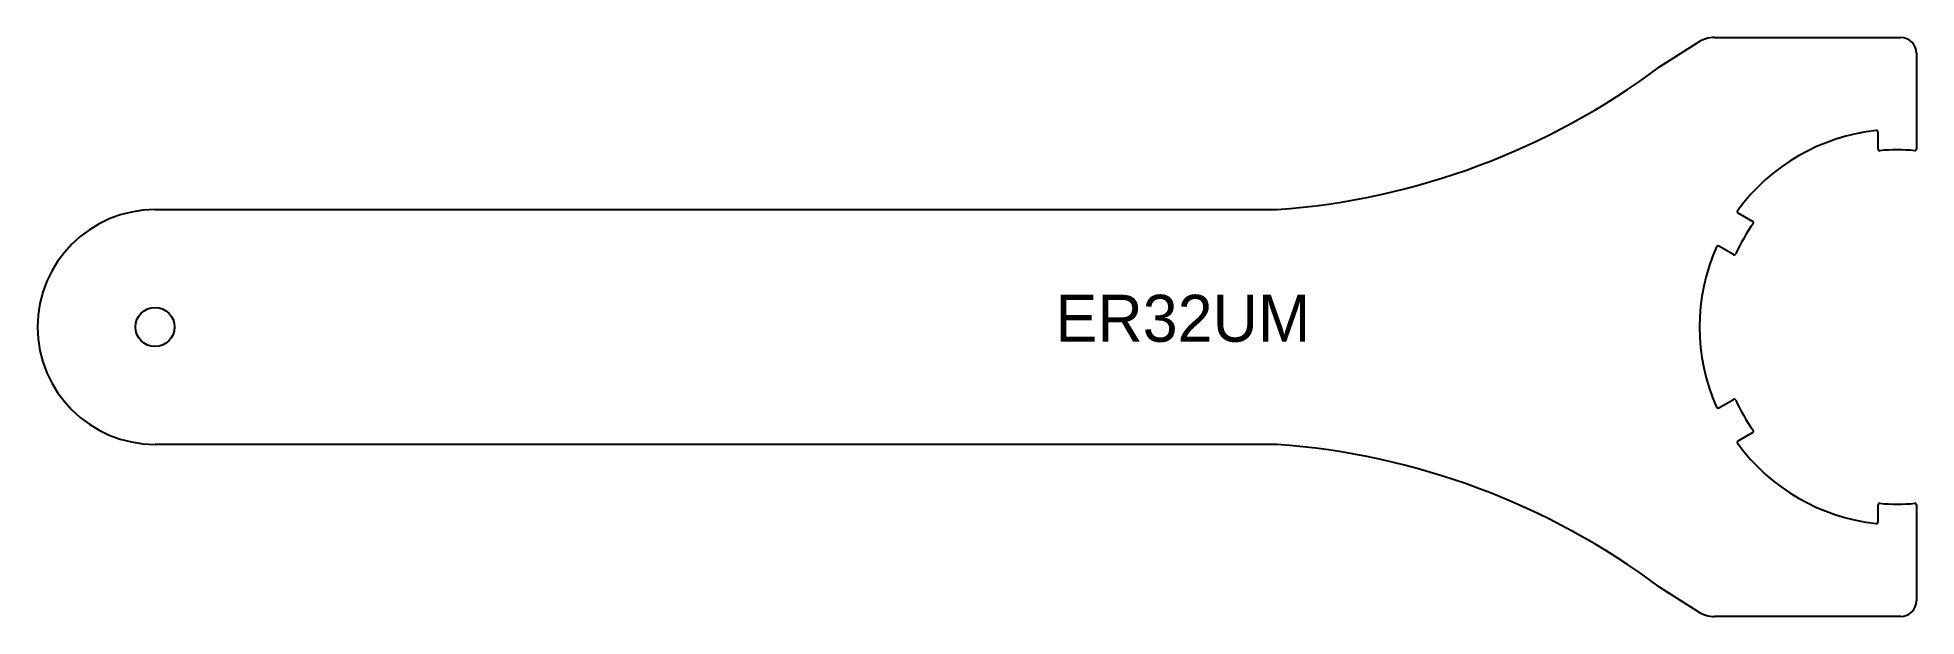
# Model space of a CAD drawing. Extents: x 0 to 240, y 0 to 74.
import ezdxf
from ezdxf.enums import TextEntityAlignment as Align

# ---------------------------------------------------------------- set-up
doc = ezdxf.new("R2010")
doc.units = 0
doc.layers.add('WHITE', color=7, linetype='CONTINUOUS')
doc.layers.add('YELLOW', color=2, linetype='CONTINUOUS')

msp = doc.modelspace()

# ---------------------------------------------------------------- linework, layer by layer
at = {"layer": 'WHITE', "linetype": 'Continuous'}
for p, q in [((207.181151, 70.247785), (212.064754, 73.370089)), ((214.219401, 74), (238, 74)), ((240, 72), (240, 59.738953)), ((235.1, 59.738953), (235.1, 61.909436)), ((15, 52), (158.314981, 52)), ((217.202796, 51.57648), (219.082489, 50.491239)), ((216.632489, 46.247714), (214.752796, 47.332956)), ((214.752796, 26.667044), (216.632489, 27.752286)), ((158.314981, 22), (15, 22)), ((219.082489, 23.508761), (217.202796, 22.42352)), ((235.1, 12.090564), (235.1, 14.261047)), ((240, 14.261047), (240, 2)), ((212.064754, 0.629911), (207.181151, 3.752215)), ((238, 0), (214.219401, 0))]:
    msp.add_line(p, q, dxfattribs=at)
msp.add_circle((15, 37), 2.5, dxfattribs=at)
for centre, radius, start, end in [((214.219401, 70), 4, 90, 122.592581), ((238, 72), 2, 0, 90), ((151.539287, 144.698612), 92.945912, 274.180532, 306.773113), ((237.55, 37), 25.25, 96.072593, 143.927407), ((234.9, 61.909436), 0.2, 0, 96.072593), ((235.3, 59.738953), 0.2, 180, 275.650973), ((237.55, 37), 22.65, 84.349026, 95.650974), ((239.8, 59.738953), 0.2, 264.349027, 0), ((15, 37), 15, 90, 270), ((217.302796, 51.749685), 0.2, 143.927407, 240), ((218.982489, 50.318034), 0.2, 324.349026, 60), ((237.55, 37), 22.65, 144.349026, 155.650974), ((237.55, 37), 25.25, 156.072593, 203.927407), ((214.652796, 47.159751), 0.2, 60, 156.072593), ((216.732489, 46.42092), 0.2, 240, 335.650974), ((214.652796, 26.840249), 0.2, 203.927407, 300), ((216.732489, 27.57908), 0.2, 24.349026, 120), ((237.55, 37), 22.65, 204.349026, 215.650974), ((151.539287, -70.698612), 92.945912, 53.226887, 85.819468), ((217.302796, 22.250315), 0.2, 120, 216.072593), ((237.55, 37), 25.25, 216.072593, 263.927407), ((218.982489, 23.681966), 0.2, 300, 35.650974), ((235.3, 14.261047), 0.2, 84.349027, 180), ((237.55, 37), 22.65, 264.349026, 275.650974), ((239.8, 14.261047), 0.2, 0, 95.650973), ((234.9, 12.090564), 0.2, 263.927407, 0), ((214.219401, 4), 4, 237.407419, 270), ((238, 2), 2, 270, 0)]:
    msp.add_arc(centre, radius, start, end, dxfattribs=at)

# ---------------------------------------------------------------- texts
at = {"layer": 'YELLOW'}
msp.add_text('ER32UM', height=6, dxfattribs=at).set_placement((146.299176, 38.11316), align=Align.MIDDLE_CENTER)

doc.saveas('drawing.dxf')
